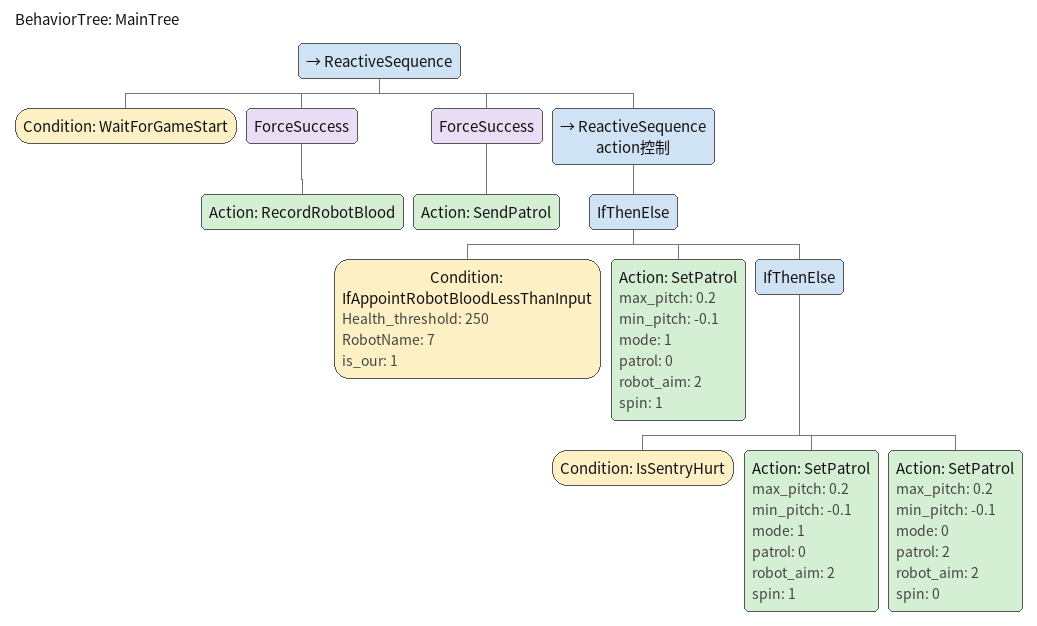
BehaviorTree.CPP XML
<?xml version="1.0"?>
<root main_tree_to_execute="MainTree">
    <BehaviorTree ID="MainTree">
        <ReactiveSequence>
            <Condition ID="WaitForGameStart"/>
            <ForceSuccess>
                <Action ID="RecordRobotBlood"/>
            </ForceSuccess>
            <ForceSuccess>
                <Action ID="SendPatrol"/>
            </ForceSuccess>
            <ReactiveSequence name="action控制">
                <IfThenElse>
                    <Condition Health_threshold="250" ID="IfAppointRobotBloodLessThanInput" RobotName="7" is_our="1"/>
                    <Action ID="SetPatrol" max_pitch="0.2" min_pitch="-0.1" mode="1" patrol="0" robot_aim="2" spin="1"/>
                    <IfThenElse>
                        <Condition ID="IsSentryHurt"/>
                        <Action ID="SetPatrol" max_pitch="0.2" min_pitch="-0.1" mode="1" patrol="0" robot_aim="2" spin="1"/>
                        <Action ID="SetPatrol" max_pitch="0.2" min_pitch="-0.1" mode="0" patrol="2" robot_aim="2" spin="0"/>
                    </IfThenElse>
                </IfThenElse>
            </ReactiveSequence>
        </ReactiveSequence>
    </BehaviorTree>
</root>
